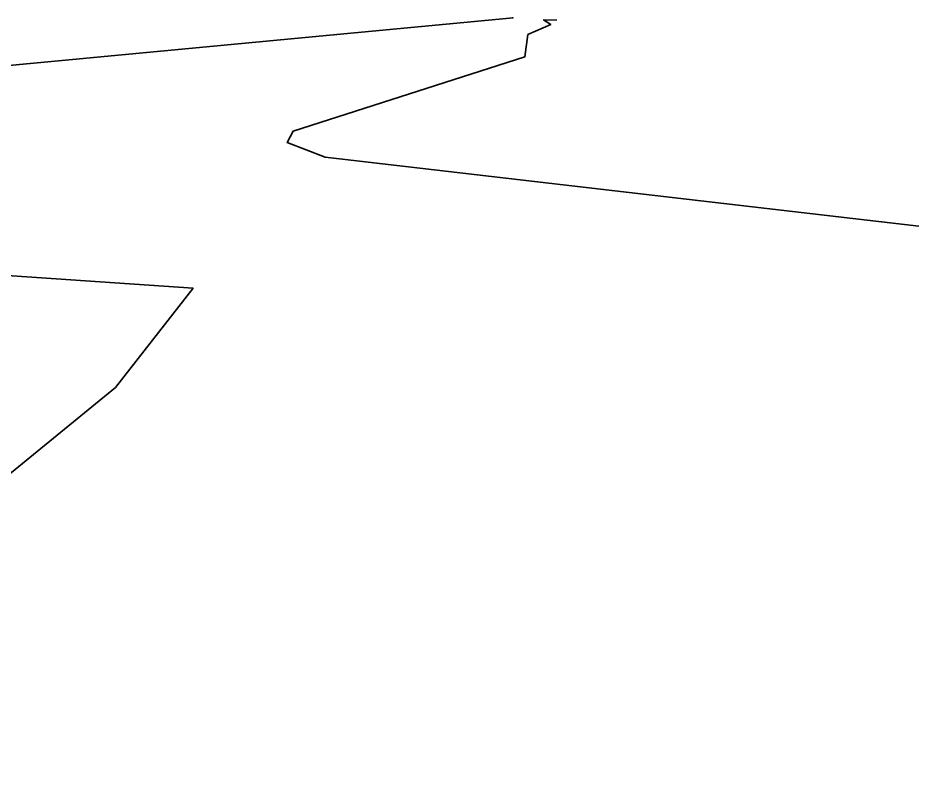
# Model space of a CAD drawing. Header units: metres. Extents: x 1477905 to 1478744, y 4202276 to 4202610.
# Drawn here: x 1478287.58 to 1478315.78, y 4202455.38 to 4202479.26 of the extents above; entities that cross this region are included whole.
import ezdxf

# ---------------------------------------------------------------- set-up
doc = ezdxf.new("R2010")
doc.units = ezdxf.units.M
doc.layers.add('Nouveau Terrain - CN - Courbes', color=22, linetype='Continuous', lineweight=0)

msp = doc.modelspace()

# ---------------------------------------------------------------- linework, layer by layer
at = {"layer": 'Nouveau Terrain - CN - Courbes', "linetype": 'Continuous', "lineweight": 35}
for points in [[(1478293.105674015, 4202470.735650606, 76), (1478271.963730118, 4202472.184853485, 76), (1478265.886577845, 4202472.562251501, 76), (1478266.829105686, 4202475.052682426, 76), (1478268.158886635, 4202475.62171005, 76), (1478274.069013845, 4202476.51478443, 76), (1478303.193907211, 4202479.260981855, 76), (1478303.164367832, 4202479.263858192, 76)], [(1478304.570946465, 4202479.187392542, 76), (1478304.156487543, 4202479.198149582, 76), (1478304.386114705, 4202479.058626353, 76), (1478303.662091475, 4202478.735812191, 76), (1478303.563741123, 4202478.032011091, 76), (1478296.262383128, 4202475.687444328, 76), (1478296.074684665, 4202475.329733702, 76), (1478297.268510024, 4202474.873404741, 76), (1478332.623801487, 4202470.765985074, 76), (1478339.222160164, 4202468.305226144, 76)], [(1478274.491827149, 4202368.884375897, 76), (1478275.174099239, 4202379.075493807, 76), (1478276.688279555, 4202386.659329978, 76), (1478276.832508674, 4202389.248323165, 76), (1478276.459085362, 4202394.157948919, 76), (1478275.122142897, 4202403.409268691, 76), (1478275.052039215, 4202406.263557786, 76), (1478276.401680697, 4202412.448980823, 76), (1478277.765750037, 4202417.86942627, 76), (1478278.28003969, 4202422.873244626, 76), (1478277.634686874, 4202428.01740756, 76), (1478275.605451529, 4202434.502783332, 76), (1478269.576517055, 4202449.296965529, 76), (1478268.865108078, 4202451.034245629, 76), (1478269.018018451, 4202452.190284532, 76), (1478269.787463394, 4202452.745082115, 76), (1478271.023649116, 4202453.089732643, 76), (1478272.949766463, 4202454.442999778, 76), (1478276.007202889, 4202457.539804964, 76), (1478277.906136663, 4202458.589296035, 76), (1478280.02114222, 4202459.728481387, 76), (1478286.967971817, 4202464.60246154, 76), (1478290.660439321, 4202467.606276185, 76), (1478293.105711075, 4202470.735649579, 76)]]:
    msp.add_polyline3d(points, dxfattribs=at)

doc.saveas('drawing.dxf')
